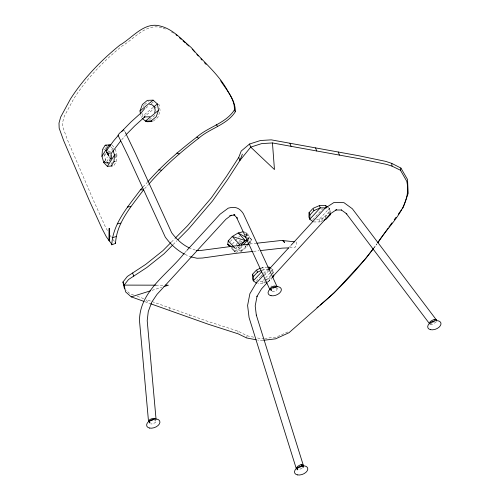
<?xml version="1.0" encoding="UTF-8"?>
<svg xmlns="http://www.w3.org/2000/svg" width="500" height="500" viewBox="0 0 500 500"><rect width="100%" height="100%" fill="white"/><g stroke="black" fill="none" stroke-linecap="round" stroke-linejoin="round"><path stroke-width="0.38" stroke-dasharray="2.5 1.88" d="M272.819 274.169L272.95 269.831L270.431 268.056M330.188 213.419L330.275 210.525L329.412 208.256L328.156 207.369M144.906 116.412L144.956 115.756L144.794 116.85M104.594 153.769L104.425 155.981L105.887 160.963M116.969 154.775L116.456 161.412L113.744 165.744M241.869 245.287L241.244 251.25L239.213 251.931M246.331 236.462L246.875 232.944L244.375 231.881M246.631 337.956L247.062 335.775L237.869 331.062L207.225 321.188L146.463 299.6L147.625 302.688M277.613 288.387L276.363 290.438L273.594 291.519A3.787 2.606 -14.8 0 1 270.944 291.019M143.5 106.562L144.025 105.125M247.45 238.475L250.05 243.175L251.706 239.85L246.875 232.944L245.825 234.088M105.325 148.719L107.65 145.006M106 153.456L104.425 155.981L102.556 156.181M104.588 161.425L107.369 156.981M106.706 161.75L110.694 155.375M111.05 164.225L113.025 161.075M114.994 157.925L116.575 155.406M109.381 153.775L112.6 148.637L114.469 148.431M373.812 248.131L376.95 243.888L373.688 248.119M121.713 139.781L125.7 135.113M143.119 186.925L147.312 182.35M144.606 188.725L148.713 184.244M184.819 252.644L186.4 250.925M230.319 241.519L232.931 238.669M232.375 244.013L238.062 237.812M238.581 237.25L239.613 236.119M240.6 239.788L236.412 244.344L239.05 242.775M237.525 246.537L235.525 248.719L234.881 251.956L230.781 247.619M240.113 246.256L234.881 251.956L231.637 246.956L235.825 253.056M236.344 252.494L242.55 245.731M246.475 245.55L241.244 251.25L232.781 246.744M249.613 242.131L251.706 239.85L244.281 232.162M238.169 246.856L241.244 251.25L246.05 247.531L248.05 245.35M261.356 268.906L262.925 267.194L266.825 267.175M262.738 270.606L263.781 269.469L268.469 269.444M256.244 281.256L259.862 277.312M260.381 276.75L262.969 273.931M263.481 273.369L267.619 268.856M312.706 219.681L322.531 208.975M264.344 274.375L268.025 270.363M289.594 246.85L290.65 245.7M264.344 275.637L268.994 270.569M265.106 278.381L262.494 281.231L260.15 281.244M265.631 277.812L270.863 272.113M271.381 271.544L272.95 269.831L273.812 272.1L272.244 273.812M265.969 280.65L263.35 283.5L257.881 283.525M266.488 280.081L271.719 274.381M266.869 282L263.35 283.5L262.494 281.231L268.825 278.525L271.319 275.8M323.331 220.425L319.812 221.925L318.956 219.656L325.288 216.95L329.281 212.594L329.412 208.256L318.956 219.656L316.613 219.669M267.806 282.025L271.488 278.006M267.575 281.7L269.681 280.794L271.681 278.619M155.819 421.838L154.919 422.825L152.156 423.906A3.844 2.594 -13.4 0 1 150.706 423.85M436.262 321.856L432.713 324.269A3.787 1.963 -27.8 0 1 431.375 324.519M171.462 242.006L174.694 238.738M173.169 244.55L176.931 240.738M144.581 104.663L148.475 101.45M145.831 108.156L148.806 105.7M151.194 103.731L153.575 101.762M153.169 107.406L141.169 117.312L140.644 114.494M143.431 117.45L153.631 109.031M154.231 108.537L156.631 106.556M149.481 119.775L155.438 114.856M153.387 121.069L157.838 117.394L160.206 110.919L159.031 104.575L157.369 103.938M302.144 468.056L299.513 469.481M239.706 242.381L242.338 240.812M287.812 331.956L276.256 337.113L265.094 338.375M261.512 267.794L262.925 267.194L263.781 269.469L261.669 270.369M152.044 290.331L161.7 287.294M262.881 340.369L260.637 340.637L257.694 340.075M249.844 243.994L256.044 243.3M253.631 251.344L259.056 250.738M264.35 338.462L261.375 338.794L256.856 337.844M103.694 149.475L104.938 149.338M289.675 247.825L295.188 247.213L296.581 244.931L296.319 241.988M313.569 221.956L319.812 221.925L330.275 210.525L326.494 207.862M155.956 285.169L163.725 285.181M161.706 27.731C145.931 22.912 134.25 38.956 122.188 45.95A224.369 140.219 -18.7 0 0 73.812 98.681L64.275 116.312L62.694 122.1L62.875 127.219L67.419 139.781L93.062 199.438L105.419 226.887L107.944 231.513M247.062 335.775L253.844 337.206M195.338 250.094L190.1 248.25M246.769 237.844L251.706 239.85M163.113 28.231L165.925 29.219M133.637 295.044L130.075 293.781L126.144 290.312M137.2 296.306L145.037 299.094M144.775 301.675L149.812 303.463M185.087 254.406L189.769 256.6M232.269 246.906L235.525 248.719L233.962 247.031M171.388 31.888L174.069 33.419M270.663 269.881L273.812 272.1M112.037 145.169L114.069 147.3M110.569 146.506L112.6 148.637M112.894 239.469L114.356 241.294M110.106 235.475L111.3 237.188M245.419 234.062L248.75 238.962M244.938 245.512L246.05 247.531M124.356 130.412L125.013 131.788M325.288 216.95L325.931 218.65M268.825 278.525L269.681 280.794M188.994 314.713L189.462 315.944M169.031 307.619L169.731 309.469M246.875 232.944L250.05 243.175M115.3 149.075L116.762 154.062M141.919 113.012L142.569 116.538M237.869 331.062L238.019 332.45M107.85 151.337A6.181 3.656 85.5 0 1 110.244 156.363M108.606 150.887A6.181 3.656 85.5 0 1 109.925 152.031M270.988 286.512A2.319 1.388 -20.7 0 1 271.512 285.944"/><path stroke-width="0.75" d="M256.094 270.45L252.594 274.256L252.463 278.594L253.325 280.869L256.475 283.087M252.594 274.256L253.456 276.531L253.325 280.869L261.688 271.744M272.681 277.531L273.675 276.438L273.725 274.994M312.556 208.875L309.062 212.681L308.925 217.019L309.788 219.294L312.938 221.513M309.919 214.956L309.788 219.294L320.244 207.894L326.494 207.862L325.637 205.594L319.387 205.619L313.056 208.325L313.913 210.6L309.919 214.956L309.062 212.681M324.038 220.125L326.144 219.219L330.144 214.862L330.188 213.419M112.494 165.881L107.375 166.388L103.819 162.656L101.938 156.25L102.45 149.613L105.162 145.275L106.406 145.144M111.25 166.019L113.969 161.681L114.481 155.044L113.019 150.062M111.756 244.8C112.85 223.388 128.35 206.231 140.494 189.788L143.575 189.85C131.781 205.869 116.562 222.544 115.531 243.4L111.756 244.8L111.556 243.906L106.381 236.856L102.188 228.925L89.362 200.637L63.719 140.781L59.169 128.219L58.994 123.1L60.675 117.062L70.431 99.031A228.363 141.85 -19 0 1 119.925 45.081C132.375 38 144.294 21.3 160.5 26.125C173.038 29.188 181.556 39.475 191.081 47.387C203.481 62.15 219.069 74.325 228.137 91.713C231.513 97.256 234.875 103.256 234.35 109.987L235.331 111.737C226.969 124.944 209.963 128.225 198.656 138.281C180.894 151.931 163.881 166.681 149.231 183.688M243.056 231.781L238.162 232.969L232.237 236.5L228.244 240.856L227.706 244.369L229.756 246.537M377.625 242.913C389.756 223.762 412.219 206.513 406.788 181.325L400.481 170.25L400.913 168.069L391.719 163.356L385.744 161.388L358.969 155.775L271.281 139.856L260.538 140.5L249.531 144.025L241.219 151.044L238.744 157.387L226.513 176.319L211.331 197.875L187.6 225.675L175.231 238.194M154.669 112.6C156.319 108.944 153.863 104.087 149.6 104.35M109.656 160.881L110.219 158.756A6.181 3.656 85.5 0 0 110.3 157.575M269.956 289.212L271.231 287.15L273.988 286.069A3.844 2.619 -14 0 1 276.637 286.581M140.512 113.787L139.994 110.969L142.363 104.494L147.369 100.356L153.1 100.15L157.369 103.938L158.544 110.288L156.175 116.762L151.169 120.894L145.431 121.106L142.231 118.263M149.925 421.55L149.787 423.056L149.1 421.238M271.35 289.181L271.219 290.688L270.531 288.869M297.794 468.375L297.656 469.881L297.2 468.669M430.988 323.181L430.856 324.688M242.381 154.131L239.906 160.475L227.681 179.412L212.5 200.963L188.769 228.762L178.012 239.65M296.3 468.269L297.606 466.356L300.238 464.906A3.787 1.881 -25.6 0 1 303.319 465.312L303.456 466.112M101.938 156.25L109.044 144.906L110.906 144.7M103.819 162.656L104.588 161.425M107.375 166.388L114.481 155.044L116.35 154.844M377.844 242.675L387.987 228.337M234.35 109.987C225.769 123.406 208.425 126.769 196.894 137.037C179.35 150.569 162.369 164.994 147.838 181.781M106.6 150.481L113.556 140.956L118.344 135.344M110.919 153.775L120.712 140.944M388.869 227.087L392 222.806M394.237 219.75L396.025 217.3M398.263 214.244L401.394 209.956M402.287 208.731L403.181 207.512L408.181 193.312L407.525 179.481L400.913 168.069M373.369 248.738C357.531 269.188 339.925 288.619 319.969 305.169M373.413 248.475L365.838 258.4L334.225 292.856L289.025 332.7L275.581 338.837L263.625 340.281M124.462 288.831L122.944 282.013L127.369 276.431L145.725 264.387L162.856 250.712L170.925 242.55M144.75 108.513L141.206 112.762L130.95 121.994L121.7 131.419M140.494 189.788L142.594 187.5M184.294 253.219C168 274.1 139.494 291.175 139.5 320.737L148.525 421.575L149.781 419.538L152.544 418.438A3.787 2.531 -12.6 0 1 155.2 418.95M186.925 250.35L220.069 214.225L228.238 208.15C235.075 206.306 239.375 207.65 243.319 213.644L277.081 286.663M238.019 245.994L239.519 244.363L247.387 239.6M241.156 245.119L245.338 240.556L238.162 232.969L246.106 237.469M243.581 244.6L247.719 240.094M247 244.981L248.569 243.275M253.456 276.531L257.45 272.175L260.969 270.669M263.819 274.95L255.925 283.55L249.881 293.719L247.6 305.431L249.069 317.581L296.431 469.075M268.556 269.788L288.544 247.994M291.175 245.131L324.844 208.425L333.9 202.525L343.963 202.662L352.35 208.769L436.538 320.119L436.65 320.913M267.281 282.594L261.494 288.906L256.95 296.45L257.075 296.106L255.194 305.938L256.388 315.637L256.312 315.05L303.319 465.312M272.019 277.438L330.412 213.781L336.637 209.581M126.231 134.569L134.756 125.881L144.794 116.85L144.406 116.975L149.825 116.769M172.631 245.094L164.025 253.8L146.888 267.475L128.537 279.519L124.113 285.106L125.631 291.919L131.244 296.869L144.062 301.425M316.994 307.663L318.181 306.663M139.994 110.969L153.1 100.15M153.769 106.912L157.369 103.938M158.544 110.288L145.431 121.106L147.1 121.737L151.4 121.581M231.381 215.156L225.931 219.237L157.019 294.363L151.756 302.156L148.269 311.569L147.206 320.669L156.044 419.212M123.619 129.9L119.45 133.262L118.025 135.244L128.338 156.5L165.294 237.131C170.4 244.019 176.781 250.106 184.419 254.094M105.956 150.812L107.225 150.1M313.913 210.6L320.244 207.894L319.387 205.619M260.106 268.4L256.594 269.9L257.45 272.175M131.244 296.869L150.556 290.794M163.925 286.594L168.388 285.194L165.275 285.188M112.325 237.731L116.056 236.594M117.225 223.875L120.825 223.125M110.219 158.756L111.438 158.594A6.181 3.656 85.5 0 0 110.925 153.894M249.069 244.081L201.363 250.394L196.969 250.588M256.819 243.219L281.613 240.438L294.812 241.831M252.856 251.431L235.812 253.337L202.6 258.012L197.069 258.256L190.469 256.769M260.606 250.562L282.3 248.131L288.938 247.856M113.969 161.681L115.213 161.55M127.413 206.981L130.794 206.631M105.162 145.275L109.044 144.906L110.056 145.969M231.031 215.356L229.869 215.463L234.975 215.081L233.775 214.625L237.294 218.125L236.494 217.262L269.844 289.506M400.481 170.25L392.019 166.137L386.912 164.475L360.138 158.863L272.45 142.944L261.7 143.594L250.7 147.119L239.906 160.475L238.744 157.387M267.606 267.175L269.169 267.169L270.431 268.056M155.956 285.169L124.113 285.106L122.944 282.013M335.694 210.012L341.575 210.025M107.075 162.694L108.506 162.938L105.856 162.856L104.537 161.719M158.856 169.775L161.562 170.244M256.219 339.794L246.631 337.956L238.169 333.844L208.388 324.275L150.538 303.725M196.675 250.413L198.019 250.738M275.319 287.375L276.825 288.131M245.338 240.556L232.237 236.5L239.519 244.363M151.169 120.894L152.275 121.319M176.906 153.031L179.169 153.9M228.95 244.9L227.706 244.369L230.963 246.181M189.462 247.95C182.262 244.669 176.356 239.025 171.656 232.744L135.225 153.019L125.344 132.469M325.637 205.594L327.525 206.925M196.894 137.037L198.656 138.281M341.225 209.881L346.863 213.938L346.144 213.363L429.631 323.862L429.919 322.125L430.819 321.138L433.45 319.713A3.844 1.963 -27 0 1 436.538 320.119M175.987 34.706L177.156 35.731M179.494 37.781L181.244 39.325M183 40.862L185.331 42.919M186.5 43.944L188.837 45.994M302.681 466.806L303.263 467.325L302.575 465.506M154.806 419.981L155.394 420.5M204.506 62.75L206.112 64.35M228.244 240.856L233.444 246.469M192.262 49.131L194.806 51.988M196.838 54.269L198.363 55.981M200.9 58.831L201.912 59.975M220.644 80.794C226.706 90.262 235.594 99.812 235.331 111.737M216.2 124.5L217.425 126.094M107.463 153.613L108.744 156.006L106.306 151.113M338.25 152.012L339.419 155.1M315.556 147.894L316.725 150.981M329.712 213.731L330.144 214.862M289.906 143.238L291.069 146.325M249.531 144.025L250.7 147.119L274.462 169.556L272.45 142.944M273.25 275.306L273.675 276.438M269.169 267.169L269.812 268.869M132.6 273.006L133.769 276.094M115.331 242.506L115.531 243.4M391.719 163.356L392.019 166.137M274.469 287.425A2.319 1.388 -20.7 0 1 272.856 288.163M153.562 419.219A2.319 1.388 -20.7 0 1 150.588 420.575M301.431 466.05A2.319 1.388 -20.7 0 1 298.463 467.406M301.094 464.531A2.319 1.388 -20.7 0 1 301.65 465.45M434.106 321.425A2.319 1.388 -20.7 0 1 431.656 322.212M434.731 319.725A2.319 1.388 -20.7 0 1 434.85 320.256M109.2 228.331L109.169 240.85L109.2 228.331M108.481 153.981L106.825 152.719L108.481 153.981M283.781 241.306L282.756 240.594L284.525 242.475L283.781 241.306M149.606 428.069A6.956 4.169 -20.7 0 0 159.938 422.312A6.956 4.169 -20.7 0 0 150.287 420.4A6.956 4.169 -20.7 0 0 149.606 428.069M271.038 295.7A6.956 4.169 -20.7 0 0 281.369 289.95A6.956 4.169 -20.7 0 0 271.719 288.031A6.956 4.169 -20.7 0 0 271.038 295.7M430.675 329.7A6.956 4.169 -20.7 0 0 441.006 323.95A6.956 4.169 -20.7 0 0 431.356 322.031A6.956 4.169 -20.7 0 0 430.675 329.7M297.475 474.894A6.956 4.169 -20.7 0 0 307.806 469.144A6.956 4.169 -20.7 0 0 298.163 467.225A6.956 4.169 -20.7 0 0 297.475 474.894"/></g></svg>
